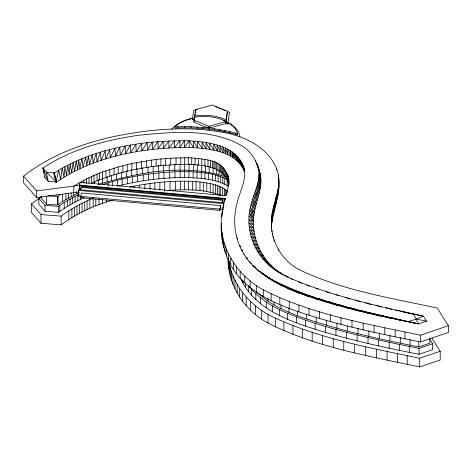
<?xml version="1.0" encoding="UTF-8"?>
<svg xmlns="http://www.w3.org/2000/svg" width="472" height="472" viewBox="0 0 472 472"><rect width="100%" height="100%" fill="white"/><g stroke="black" fill="none" stroke-linecap="round" stroke-linejoin="round"><path stroke-width="0.71" d="M282.522 274.515C254.732 260.632 241.77 227.728 252.809 198.8C255.794 188.888 260.703 178.705 258.408 168.109C255.918 159.406 250.455 151.477 242.897 146.409C211.745 127.788 172.557 131.959 137.989 135.358C104.713 140.208 71.237 149.235 42.94 168.008L44.675 177.336L48.262 181.401L56.451 182.021L54.439 172.917L46.285 172.138L42.94 168.008L44.173 172.811M292.852 279.613L278.439 271.949L280.752 273.235L268.975 265.14L272.267 266.597L265.282 261.577L268.904 263.199L262.113 258.119L266.055 259.635L259.47 254.502L263.5 256.06L257.122 250.88L261.276 252.349L255.11 247.127L259.535 248.921L253.564 243.664L257.812 245.245L252.054 239.959L256.573 241.664L251.027 236.36L255.529 238.254L250.178 232.926L254.638 234.808L249.482 229.463L254.166 231.469L249.204 226.123L253.682 228.188L248.909 222.837L253.558 224.92L248.968 219.568L253.552 221.687L249.346 212.984L253.552 218.335L250.007 210.052L254.042 215.391L250.361 207.308L254.243 212.648L251.246 204.022L254.933 209.344L252.077 201.45L255.623 206.754L252.809 198.8L256.202 204.093L253.842 195.697L257.051 200.972L254.75 192.959L257.806 198.222L255.458 190.647L258.379 195.892L256.284 187.956L259.051 193.19L257.163 185.555L259.789 190.771L257.73 183L260.214 188.204L258.432 180.381L260.756 185.579L258.709 177.891L260.898 183.083L258.975 175.49L260.898 178.327L258.986 173.141L260.603 175.79L258.408 168.109C265.807 184.871 254.632 201.562 253.552 218.335C252.013 240.443 263.323 263.069 282.504 274.397M78.753 191.939L36.615 197.62L23.6 182.859L23.6 176.139C49.843 155.412 81.774 143.63 114.135 136.491C148.597 129.464 184.458 125.935 219.362 131.788C243.192 135.139 269.683 147.028 277.642 171.619C282.321 189.962 273.837 207.633 271.4 225.545M278.568 193.072L278.881 180.682M271.3 224.849L272.008 219.934M23.6 176.139L36.615 190.906L73.785 186.086L86.559 178.847L99.586 172.994L118.206 166.952L131.883 163.471L156.143 159.383L170.716 158.203L188.275 157.677L198.582 158.486L207.987 159.967L213.91 161.507L217.964 163.4L221.628 165.991L224.288 168.964L227.905 175.153L228.784 179.012L228.684 184.328L225.976 195.662L80.21 182.375L79.467 185.101L79.467 189.803M271.854 222.813C270.78 210.211 276.722 198.588 278.568 186.357M271.4 221.687C270.733 241.021 281.595 260.231 298.682 269.423C342.1 290.41 390.48 297.968 437.249 308.051L448.4 325.733L448.4 332.447L420.399 341.934C382.934 334.512 345.474 326.695 308.995 315.231C284.238 307.207 258.237 297.921 240.195 278.256C220.701 256.915 217.002 225.315 225.232 198.387L79.467 185.101L73.785 186.086L73.785 192.8M221.427 224.554L221.616 223.309M237.628 133.782C223.221 128.868 207.397 129.829 193.951 121.929L194.375 117.457L196.269 117.044A32.037 18.497 0 0 1 223.167 120.071L225.828 121.487L225.775 123.581L209.037 128.06L190.995 126.655L184.363 126.644L174.988 126.856L174.988 128.042C196.033 127.151 217.362 129.057 237.628 134.968C237.286 127.924 230.023 123.688 224.353 120.915A34.049 19.659 0 0 0 223.126 120.419M174.988 126.856C180.151 121.629 187.502 119.269 194.57 117.959L195.603 109.545L212.341 105.067L227.427 111.197L225.775 123.581M193.951 121.929L194.269 119.906M194.983 115.304L195.19 113.976M195.396 112.649L195.603 109.545M225.828 121.487L209.037 126.284L193.951 120.153M226.053 121.817L227.427 111.197M271.854 216.093L271.4 218.831L271.4 228.837M223.35 209.42L78.7 196.234L78.7 190.44L80.022 185.614L224.672 198.8L224.672 201.697M78.7 196.234L79.078 194.853M81.284 186.611L80.435 189.714L222.094 202.63L222.943 199.526L81.284 186.611L80.606 189.886M80.488 197.679L81.432 192.948L220.625 205.639L220.625 206.919L219.681 210.364L80.488 197.679L80.865 196.299M220.625 205.639L219.681 210.364M222.265 202.801L222.943 199.526M223.35 207.249L223.35 203.627L224.672 198.8M244.655 170.616L243.67 167.206L244.691 170.646C239.092 146.113 210.158 141.907 189.119 140.827L184.463 147.382C139.871 148.291 93.356 156.775 55.961 182.381L53.926 173.265L54.439 172.917M395.648 310.452L396.132 310.069L423.372 316.157L426.546 321.19L418.499 323.91C375.246 315.172 331.71 306.11 290.575 289.761C268.621 280.038 245.782 265.624 238.03 241.522C233.026 227.079 233.888 211.179 238.903 196.877C241.517 187.915 246.13 178.841 244.266 169.277M44.675 177.336L45.235 176.923M84.299 197.508C75.378 201.798 66.558 206.447 58.581 212.335L45.029 211.303L38.828 204.264L38.828 198.34L41.394 196.452M112.188 200.346C93.869 205.326 76.482 213.639 61.154 224.831L40.981 223.297L31.506 212.542L31.506 203.851L40.161 197.674M243.399 170.315L243.399 168.97L240.808 161.412L242.059 166.958L239.67 159.489L240.814 165.058L238.46 157.748L239.499 163.341L237.18 156.285L238.142 161.902L235.711 154.68L236.578 160.327L233.746 153.052L234.519 158.734L232.153 151.848L232.861 157.565L230 150.361L230.619 156.12L227.421 148.928L227.964 154.733L225.321 147.872L225.805 153.719L222.89 146.839L223.315 152.739L219.911 145.807L220.276 151.76L217.049 145.04L217.374 151.052L213.745 144.19L214.022 150.261L209.668 143.37L209.898 149.518L205.951 142.709L206.146 148.934L202.134 142.113L202.299 148.409L197.561 141.517L197.691 147.901L193.549 141.193L193.667 147.653L184.463 147.382L184.369 140.75L179.95 147.441L179.856 140.721L174.593 147.653L174.487 140.833L168.923 147.954L168.805 141.022L163.353 148.314L163.218 141.27L158.161 148.721L158.002 141.582L152.633 149.276L152.45 142.031L147.364 149.966L147.14 142.621L141.889 150.792L141.624 143.34L136.196 151.736L135.883 144.178L130.679 152.804L130.301 145.134L125.564 153.831L125.127 146.066L120.277 155.082L119.776 147.211L115.534 156.273L114.967 148.314L110.289 157.713L109.64 149.654L105.875 159.023L105.156 150.875L101.203 160.409L100.406 152.173L97.085 161.813L96.205 153.494L93.196 163.07L92.252 154.674L89.497 164.498L88.47 156.031L86.765 165.601L85.674 157.088L83.06 167.129L81.892 158.545L79.945 168.616L78.688 159.967L77.597 169.761L76.275 161.064L74.541 171.212L73.136 162.462L71.679 172.864L70.18 164.055L69.29 174.109L67.726 165.253L66.54 175.696L64.888 166.787L64.009 177.159L62.274 168.197L60.546 179.153L58.699 170.132L53.926 173.265L56.451 182.021L55.961 182.381L58.699 170.132C97.899 147.394 144.32 140.072 189.119 140.827L193.667 147.653C212.217 148.875 235.758 151.919 244.431 171.07L242.944 165.572L244.832 171.401M55.961 195.219L56.451 194.865M47.896 195.774L57.602 196.511L60.853 194.222M41.512 196.37L41.512 198.494L46.51 204.164L57.602 205.007L62.534 201.532L79.314 192.281M38.828 198.34L45.029 205.373L58.581 206.406L64.221 202.417L79.03 194.116M31.506 203.851L40.981 214.601L61.154 216.141C70.865 209.025 81.473 203.125 92.541 198.399M228.631 177.673L228.631 184.393C224.926 167.932 205.869 165.029 191.75 164.616C157.554 163.707 122.791 169.501 91.367 183.248L91.367 176.528M291.017 278.568C331.002 295.519 373.606 305.054 415.808 314.623L413.454 314.004L418.499 323.91L391.034 317.774L401.182 320.358L380.845 315.449L390.863 318.228L370.508 313.036L380.391 316.016L360.142 310.47L369.889 313.65L349.51 307.638L359.098 311.024L338.967 304.676L348.389 308.263L328.86 301.738L338.117 305.52L318.606 298.493L327.686 302.475L308.582 295.271L317.479 299.449L299.331 292.003L308.045 296.357L290.528 288.604L299.053 293.124L282.244 285.076L290.575 289.761L274.633 281.206L282.74 286.038L268.025 277.583C311.443 300.93 360.584 310.417 408.138 321.662L416.333 319.09L423.372 316.157L403.118 311.998M99.096 184.257C138.851 172.203 184.758 163.483 225.209 176.77M102.247 184.711C127.381 176.451 153.748 172.227 180.18 171.637C195.756 171.655 212.294 172.132 226.513 179.171M221.427 225.274C222.064 252.461 239.776 277.082 263.282 289.832C312.222 314.724 367.169 323.898 420.399 335.214L448.4 325.733M256.243 291.466C275.264 309.986 301.72 317.609 326.471 325.19C356.767 334.341 387.789 340.719 418.788 346.944L429.827 343.209L429.827 338.253M248.732 285.796C264.898 306.529 291.053 315.367 315.125 323.302C349.162 333.975 384.066 341.474 419.03 348.389L432.612 343.787L429.915 339.516M240.938 279.04C252.608 304.823 280.144 317.573 305.514 326.081C342.542 338.483 380.768 346.755 419.03 354.313L432.612 349.711L432.612 343.787M228.914 260.65C232.619 286.528 252.095 307.791 275.489 318.193C321.113 338.943 370.903 348.076 419.691 358.242L440.205 351.292L432.045 338.353M228.118 258.29C227.492 285.294 244.649 310.452 268.025 323.054C315.296 347.008 368.302 355.988 419.691 366.933L440.205 359.983L440.205 351.292M197.207 109.628L193.721 110.56L192.299 119.681L194.375 119.233M228.595 186.363C215.498 178.469 199.396 178.068 184.528 177.507C161.979 177.726 139.417 180.381 117.587 186.139L117.587 180.21M194.57 116.183L195.774 115.917A34.049 19.659 0 0 1 224.353 119.139L226.053 120.041M129.511 187.118C151.323 182.528 173.773 180.162 196.057 181.543C206.807 182.894 218.654 183.714 227.233 191.13L227.233 192.576M168.05 190.446C185.596 189.384 204.122 188.912 220.701 195.585L220.701 186.888M81.284 187.402L222.943 200.317M78.7 190.44L223.35 203.627M416.333 319.09L426.546 321.19M408.138 321.662L418.499 323.91M386.072 307.768L391.542 309.302M375.913 305.402L381.305 307.048M365.794 302.894L371.11 304.652M355.723 300.21L360.301 301.844M345.581 297.366L350.077 299.095M215.262 106.625L217.297 107.451M218.654 108.005L222.052 109.38M223.409 109.935L225.445 110.761M227.48 111.587L229.516 112.413L227.675 124.248L225.828 123.263M335.256 294.357L338.648 295.767M325.356 291.218L329.35 293M315.986 288.221L317.945 289.153M306.859 284.994L309.42 286.292M298.564 281.784L301.691 283.465M284.616 275.306L288.799 277.801M283.678 275.17L284.846 275.943M268.881 277.89L270.067 278.716L262.379 273.642L275.937 282.545L257.063 269.677L262.975 273.784M264.155 274.61L267.701 277.07M255.617 267.648L252.833 265.63L256.733 268.704M262.296 273.093L264.521 274.851M247.782 258.75L246.095 257.399L247.67 258.892M249.092 261.5L251.287 263.376M242.502 250.455L241.446 249.54L242.407 250.579M240.637 246.402L239.628 245.481L240.584 246.602M56.451 182.021L46.285 172.138L48.262 181.401L42.94 168.008M243.558 253.47L244.59 254.508M249.157 216.335L253.552 221.687M236.95 237.77L237.817 238.932M258.32 169.129L259.222 170.97L257.73 165.749L258.019 168.516M258.975 175.49L261.022 180.682M244.431 171.07L242.03 163.448L243.399 168.97M237.121 133.21L237.628 134.968M257.181 165.241L256.674 163.277L256.733 164.687M255.576 160.834L255.877 162.15M278.728 184.546L278.881 187.396M189.119 140.827L189.213 147.376M420.399 335.214L420.399 341.934M419.691 358.242L419.691 366.933M419.03 348.389L419.03 354.313M418.788 341.286L418.788 346.944M410.05 339.516L410.05 345.179M409.295 346.413L409.295 352.342M407.218 355.717L407.218 364.408M404.982 332.093L404.982 338.813M400.28 337.486L400.28 343.15M399.513 344.389L399.513 350.312M397.418 353.681L397.418 362.378M395.158 330.058L395.158 336.772M389.949 335.356L389.949 341.02M389.176 342.253L389.176 348.177M387.064 351.546L387.064 360.236M384.786 327.916L384.786 334.63M379.447 333.138L379.447 338.796M378.644 340.029L378.644 345.952M376.449 349.304L376.449 357.994M374.084 325.651L374.084 332.371M368.88 330.754L368.88 336.418M368.024 337.633L368.024 343.563M365.694 346.879L365.694 355.575M363.174 323.196L363.174 329.916M358.03 328.117L358.03 333.781M357.127 334.984L357.127 340.908M354.661 344.194L354.661 352.885M351.994 320.476L351.994 327.19M347.28 326.052L347.28 331.008M346.336 332.205L346.336 338.135M343.769 341.392L343.769 350.082M341.002 317.644L341.002 324.364M336.949 323.291L336.949 328.246M335.958 329.426L335.958 335.356M333.256 338.577L333.256 347.268M330.335 314.794L330.335 321.509M326.471 320.234L326.471 325.19M325.438 326.358L325.438 332.282M322.624 335.474L322.624 344.165M319.585 311.656L319.585 318.37M316.205 317.19L316.205 322.146M315.125 323.302L315.125 329.226M312.181 332.377L312.181 341.073M308.995 308.517L308.995 315.231M306.676 314.069L306.676 319.025M305.514 320.152L305.514 326.081M302.346 329.155L302.346 337.846M298.923 305.213L298.923 311.933M297.584 311.508L297.584 315.756M296.339 316.854L296.339 322.783M292.947 325.774L292.947 334.471M289.277 301.75L289.277 308.464M288.964 308.086L288.964 312.334M287.59 313.384L287.59 319.308M283.861 322.169L283.861 330.866M280.999 305.012L280.999 308.546M279.831 297.997L279.831 304.711M279.524 309.549L279.524 315.473M278.728 177.826L278.734 190.122M278.374 174.764L278.374 178.121M278.279 249.21L278.279 250.555M277.955 189.307L277.955 196.028M277.489 192.151L277.489 198.871M276.675 194.812L276.675 201.532M276.586 168.557L276.586 169.902M276.043 197.349L276.043 204.069M275.453 199.75L275.453 206.465M275.489 318.193L275.489 326.889M274.68 202.582L274.68 209.297M274.114 239.758L274.114 241.103M274.037 302.145L274.037 304.977M273.872 205.538L273.872 212.258M273.3 208.176L273.3 214.89M273.14 236.59L273.14 237.935M272.615 210.742L272.615 217.462M272.373 233.622L272.373 234.968M272.421 305.903L272.421 311.833M272.043 213.48L272.043 220.2M271.89 219.846L271.89 222.023M271.949 230.613L271.949 231.958M271.506 227.64L271.506 228.985M271.14 293.867L271.14 300.587M268.031 298.227L268.031 301.059M268.025 314.364L268.025 323.054M266.302 301.909L266.302 307.838M263.282 289.832L263.282 296.552M262.361 295.69L262.361 297.106M261.594 310.169L261.594 318.86M260.526 297.885L260.526 303.815M256.508 285.418L256.508 292.133M255.83 293.708L255.83 299.632M255.517 305.933L255.517 314.629M251.67 289.472L251.67 295.401M250.526 301.49L250.526 310.181M250.119 280.964L250.119 287.678M248.313 285.932L248.313 291.2M246.154 297.035L246.154 305.726M245.458 283.235L245.458 287.188M244.803 276.232L244.803 282.952M243.039 280.527L243.039 283.159M242.626 292.628L242.626 301.325M240.195 271.536L240.195 278.256M239.658 288.457L239.658 297.148M237.133 284.25L237.133 292.947M236.49 266.91L236.49 273.63M235.386 133.069L235.386 134.255M234.968 280.008L234.968 288.699M233.398 262.562L233.398 269.276M233.02 275.813L233.02 284.504M231.622 271.801L231.622 280.492M230.761 258.166L230.761 264.886M230.342 267.6L230.342 276.297M230.053 131.735L230.053 132.921M229.386 263.889L229.386 272.58M228.885 180.682L228.885 184.711M228.814 260.727L228.814 268.698M228.784 179.012L228.784 185.059M228.525 253.794L228.525 260.509M228.348 176.434L228.348 183.154M228.259 259.688L228.259 264.762M227.905 175.153L227.905 181.867M227.286 173.92L227.286 180.64M227.109 179.478L227.109 185.402M226.654 192.948L226.654 194.965M226.454 172.233L226.454 178.953M226.501 249.428L226.501 256.148M225.728 189.962L225.728 195.756M225.386 170.628L225.386 177.348M225.232 198.387L225.232 199.733M225.044 245.251L225.044 251.971M224.873 130.555L224.873 131.741M224.737 178.245L224.737 184.168M224.383 189.012L224.383 195.532M224.288 168.964L224.288 175.678M224.194 174.882L224.194 176.298M223.828 204.052L223.828 205.397M223.734 240.956L223.734 247.676M223.474 167.896L223.474 174.616M222.99 207.344L222.99 210.034M222.831 177.348L222.831 183.278M222.707 187.933L222.707 195.904M222.737 237.074L222.737 243.788M222.566 166.935L222.566 173.649M222.312 210.536L222.312 213.893M222.147 233.062L222.147 239.776M221.905 172.557L221.905 175.389M221.987 214.099L221.987 216.784M221.628 165.991L221.628 172.705M221.575 229.008L221.575 235.723M220.707 176.504L220.707 182.434M220.453 165.082L220.453 171.796M219.846 129.647L219.846 130.832M219.297 164.262L219.297 170.982M219.102 170.947L219.102 174.487M219.12 186.145L219.12 194.836M218.099 175.667L218.099 181.596M217.964 163.4L217.964 170.121M217.439 185.478L217.439 194.175M216.347 162.563L216.347 173.814M215.474 175.029L215.474 180.953M215.38 184.817L215.38 193.508M215.108 161.979L215.108 168.693M214.559 128.809L214.559 129.995M213.91 161.507L213.91 168.221M213.114 168.103L213.114 173.053M213.102 184.263L213.102 192.954M212.441 161.029L212.441 167.749M212.347 174.292L212.347 180.221M210.536 160.568L210.536 167.283M210.246 183.59L210.246 192.287M209.149 166.681L209.149 172.339M209.037 126.284L209.037 129.245M208.512 173.602L208.512 179.531M207.987 159.967L207.987 166.687M206.777 182.965L206.777 191.661M205.491 166.109L205.491 171.767M204.907 159.412L204.907 166.132M204.931 173.041L204.931 178.971M203.408 182.44L203.408 191.13M203.137 127.416L203.137 128.602M201.762 158.922L201.762 165.637M201.739 165.595L201.739 171.259M201.267 172.54L201.267 178.469M199.975 181.968L199.975 190.664M198.582 158.486L198.582 165.206M197.243 127.027L197.243 128.213M197.302 165.106L197.302 170.77M196.966 172.068L196.966 177.997M196.057 181.543L196.057 190.234M195.078 158.102L195.078 164.822M194.375 117.457L194.375 118.637M193.378 164.156L193.378 170.528M193.131 171.832L193.131 177.761M192.47 181.319L192.47 190.015M191.75 157.896L191.75 164.616M190.995 126.655L190.995 127.841M189.071 163.884L189.071 170.256M188.953 171.572L188.953 177.496M188.629 181.077L188.629 189.768M188.275 157.677L188.275 164.398M184.694 157.689L184.694 164.403M184.605 181.089L184.605 189.779M184.499 163.896L184.499 170.268M184.528 171.578L184.528 177.507M184.363 126.644L184.363 127.829M180.77 157.737L180.77 164.457M180.463 181.142L180.463 189.832M180.18 171.637L180.18 177.56M180.074 163.955L180.074 170.321M177.797 126.744L177.797 127.93M176.021 157.925L176.021 164.645M175.484 181.337L175.484 190.033M174.988 171.843L174.988 177.767M174.805 164.162L174.805 170.534M170.716 158.203L170.716 164.923M170.044 181.626L170.044 190.316M169.418 172.132L169.418 178.062M169.188 165.165L169.188 170.829M165.554 158.539L165.554 165.253M164.728 181.968L164.728 190.658M163.967 172.487L163.967 178.416M163.684 164.811L163.684 171.183M160.893 158.905L160.893 165.625M159.866 182.351L159.866 190.316M158.917 172.882L158.917 178.811M158.568 165.218L158.568 171.59M156.143 159.383L156.143 166.097M154.828 182.853L154.828 189.372M153.607 173.419L153.607 179.342M153.164 166.463L153.164 172.127M151.595 159.978L151.595 166.693M150.007 183.49L150.007 189.284M148.538 174.085L148.538 180.009M148.001 167.141L148.001 172.805M146.615 160.728L146.615 167.442M144.845 184.263L144.845 188.611M143.205 174.882L143.205 180.811M142.603 167.955L142.603 173.619M141.5 161.577L141.5 168.297M139.511 185.154L139.511 188.051M137.671 175.808L137.671 181.732M136.992 168.887L136.992 174.552M136.438 162.557L136.438 169.271M134.278 186.163L134.278 187.608M132.278 176.847L132.278 182.776M131.883 163.471L131.883 170.185M131.546 169.944L131.546 175.602M127.316 177.844L127.316 183.773M127.222 164.575L127.222 171.289M126.514 170.952L126.514 176.617M122.932 165.648L122.932 172.368M122.207 179.053L122.207 184.977M121.322 172.18L121.322 177.844M118.206 166.952L118.206 173.667M116.649 174.062L116.649 179.018M114.023 168.191L114.023 174.905M112.483 181.614L112.483 185.567M111.475 175.484L111.475 180.44M109.817 169.436L109.817 176.156M108.135 182.906L108.135 185.537M107.097 176.782L107.097 181.738M106.584 199.833L106.584 202.004M105.976 170.746L105.976 177.46M102.642 199.727L102.642 203.349M102.536 171.855L102.536 178.575M102.495 178.145L102.495 183.101M99.586 172.994L99.586 179.714M99.031 198.724L99.031 204.518M98.418 179.531L98.418 184.487M97.073 174.015L97.073 180.729M95.804 199.243L95.804 205.762M94.595 181.478L94.595 183.602M93.94 175.307L93.94 182.021M93.208 198.122L93.208 206.819M89.863 199.503L89.863 208.199M89.025 177.673L89.025 183.047M87.084 200.824L87.084 209.521M86.559 178.847L86.559 183.549M84.736 201.969L84.736 210.66M83.969 180.339L83.969 183.03M82.051 203.249L82.051 211.94M81.579 181.584L81.579 182.924M80.765 195.927L80.765 199.219M79.361 204.801L79.361 213.492M77.874 194.67L77.874 200.594M76.971 206.046L76.971 214.736M76.346 191.573L76.346 193.697M75.089 196.275L75.089 202.205M74.428 207.515L74.428 216.205M73.526 192.493L73.526 195.325M72.7 197.52L72.7 203.444M71.897 208.972L71.897 217.669M71.136 193.03L71.136 196.564M70.045 199.054L70.045 204.984M68.818 210.748L68.818 219.445M68.434 193.172L68.434 198.128M67.514 200.517L67.514 206.441M65.903 193.921L65.903 199.585M64.221 202.417L64.221 208.341M62.534 194.452L62.534 201.532M61.154 216.141L61.154 224.831M59.814 205.515L59.814 211.438M58.581 206.406L58.581 212.335M58.044 196.193L58.044 204.689M57.602 196.511L57.602 205.007M46.51 196.376L46.51 204.164M45.029 205.373L45.029 211.303M40.981 214.601L40.981 223.297M36.615 190.906L36.615 197.62M171.761 129.175A35.783 20.662 0 0 1 192.594 118.383M228.106 122.572A35.783 20.662 0 0 1 239.912 136.845"/></g></svg>
